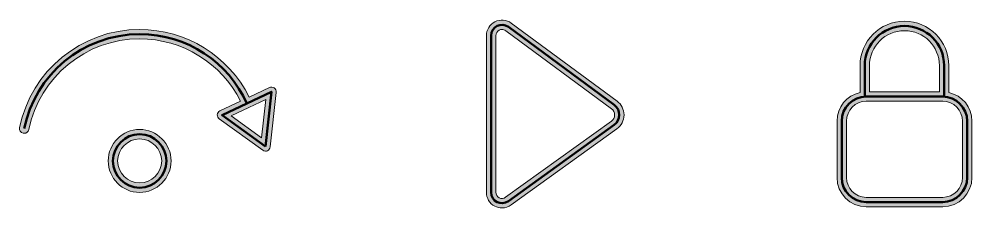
# Model space of a CAD drawing. Header units: inches. Extents: x 26 to 76.6, y 47.5 to 57.5.
import ezdxf

# ---------------------------------------------------------------- set-up
doc = ezdxf.new("R2010")
doc.units = ezdxf.units.IN
doc.header["$MEASUREMENT"] = 0
doc.layers.add('contour', color=7, linetype='Continuous')

# ---------------------------------------------------------------- blocks, each defined once
blk = doc.blocks.new('block 3')
at = {"color": 7, "lineweight": 50}
blk.add_lwpolyline([(39.105, 50.79), (39.422, 53.683), (36.805, 52.445), (39.105, 50.79)], dxfattribs=at)
for points, knots in [([(26.315, 51.735), (26.892, 54.588), (29.413, 56.736), (32.436, 56.736), (34.965, 56.736), (37.144, 55.232), (38.125, 53.07)], [0, 0, 0, 0, 1, 1, 1, 2, 2, 2, 2]), ([(33.854, 50.018), (33.854, 50.801), (33.219, 51.436), (32.436, 51.436), (31.653, 51.436), (31.019, 50.801), (31.019, 50.018), (31.019, 49.235), (31.653, 48.601), (32.436, 48.601), (33.219, 48.601), (33.854, 49.235), (33.854, 50.018)], [0, 0, 0, 0, 1, 1, 1, 2, 2, 2, 3, 3, 3, 4, 4, 4, 4])]:
    blk.add_open_spline(points, degree=3, knots=knots, dxfattribs=at)
blk = doc.blocks.new('block 4')
at = {"color": 7, "lineweight": 50}
for points, knots in [([(70.885, 53.43), (70.885, 53.43), (70.885, 55.068), (70.885, 55.068), (70.885, 56.23), (71.827, 57.172), (72.989, 57.172), (72.989, 57.172), (72.989, 57.172), (72.989, 57.172), (74.15, 57.172), (75.092, 56.23), (75.092, 55.068), (75.092, 55.068), (75.092, 53.43), (75.092, 53.43)], [0, 0, 0, 0, 1, 1, 1, 2, 2, 2, 3, 3, 3, 4, 4, 4, 5, 5, 5, 5]), ([(75.015, 47.841), (75.015, 47.841), (70.962, 47.841), (70.962, 47.841), (70.247, 47.841), (69.662, 48.426), (69.662, 49.141), (69.662, 49.141), (69.662, 52.13), (69.662, 52.13), (69.662, 52.845), (70.247, 53.43), (70.962, 53.43), (70.962, 53.43), (75.015, 53.43), (75.015, 53.43), (75.73, 53.43), (76.315, 52.845), (76.315, 52.13), (76.315, 52.13), (76.315, 49.141), (76.315, 49.141), (76.315, 48.426), (75.73, 47.841), (75.015, 47.841)], [0, 0, 0, 0, 1, 1, 1, 2, 2, 2, 3, 3, 3, 4, 4, 4, 5, 5, 5, 6, 6, 6, 7, 7, 7, 8, 8, 8, 8])]:
    blk.add_open_spline(points, degree=3, knots=knots, dxfattribs=at)
blk = doc.blocks.new('block 2')
at = {"color": 7, "lineweight": 50}
blk.add_open_spline([(57.602, 52.986), (57.602, 52.986), (51.992, 57.12), (51.992, 57.12), (51.61, 57.401), (51.071, 57.129), (51.071, 56.654), (51.071, 56.654), (51.071, 48.359), (51.071, 48.359), (51.071, 47.887), (51.604, 47.614), (51.987, 47.889), (51.987, 47.889), (57.596, 51.928), (57.596, 51.928), (57.957, 52.187), (57.96, 52.723), (57.602, 52.986)], degree=3, knots=[0, 0, 0, 0, 1, 1, 1, 2, 2, 2, 3, 3, 3, 4, 4, 4, 5, 5, 5, 6, 6, 6, 6], dxfattribs=at)
for name in ['block 4', 'block 3']:
    blk.add_blockref(name, (0, 0))
blk = doc.blocks.new('block 6')
at = {"layer": 'contour'}
h = blk.add_hatch(color=7, dxfattribs=at)
h.dxf.hatch_style = 2
edge = h.paths.add_edge_path()
edge.add_spline(control_points=[(39.568, 53.887), (39.493, 53.94), (39.398, 53.947), (39.314, 53.908), (39.314, 53.908), (38.245, 53.404), (38.245, 53.404), (37.147, 55.587), (34.893, 56.984), (32.434, 56.984), (29.358, 56.984), (26.681, 54.797), (26.07, 51.784), (26.042, 51.65), (26.13, 51.516), (26.264, 51.491), (26.282, 51.488), (26.3, 51.484), (26.317, 51.484), (26.434, 51.484), (26.536, 51.566), (26.561, 51.685), (27.122, 54.465), (29.595, 56.487), (32.434, 56.487), (34.703, 56.487), (36.777, 55.199), (37.79, 53.188), (37.79, 53.188), (36.696, 52.67), (36.696, 52.67), (36.618, 52.634), (36.562, 52.557), (36.555, 52.469), (36.548, 52.38), (36.587, 52.296), (36.657, 52.243), (36.657, 52.243), (38.961, 50.588), (38.961, 50.588), (39.003, 50.557), (39.053, 50.539), (39.105, 50.539), (39.141, 50.539), (39.176, 50.546), (39.208, 50.56), (39.289, 50.599), (39.345, 50.673), (39.352, 50.761), (39.352, 50.761), (39.67, 53.654), (39.67, 53.654), (39.68, 53.746), (39.642, 53.834), (39.568, 53.887)], knot_values=[0, 0, 0, 0, 1, 1, 1, 2, 2, 2, 3, 3, 3, 4, 4, 4, 5, 5, 5, 6, 6, 6, 7, 7, 7, 8, 8, 8, 9, 9, 9, 10, 10, 10, 11, 11, 11, 12, 12, 12, 13, 13, 13, 14, 14, 14, 15, 15, 15, 16, 16, 16, 17, 17, 17, 18, 18, 18, 18], degree=3, periodic=1)
h.paths.add_polyline_path([(38.904, 51.245), (37.296, 52.402), (38.227, 52.843), (39.123, 53.266)])
h = blk.add_hatch(color=7, dxfattribs=at)
h.dxf.hatch_style = 2
edge = h.paths.add_edge_path()
edge.add_spline(control_points=[(32.436, 48.351), (31.517, 48.351), (30.769, 49.099), (30.769, 50.018), (30.769, 50.938), (31.517, 51.686), (32.436, 51.686), (33.356, 51.686), (34.104, 50.938), (34.104, 50.018), (34.104, 49.099), (33.356, 48.351), (32.436, 48.351)], knot_values=[0, 0, 0, 0, 1, 1, 1, 2, 2, 2, 3, 3, 3, 4, 4, 4, 4], degree=3, periodic=1)
edge = h.paths.add_edge_path()
edge.add_spline(control_points=[(32.436, 51.186), (31.792, 51.186), (31.269, 50.662), (31.269, 50.018), (31.269, 49.374), (31.792, 48.851), (32.436, 48.851), (33.08, 48.851), (33.604, 49.374), (33.604, 50.018), (33.604, 50.662), (33.08, 51.186), (32.436, 51.186)], knot_values=[0, 0, 0, 0, 1, 1, 1, 2, 2, 2, 3, 3, 3, 4, 4, 4, 4], degree=3, periodic=1)
at = {"layer": 'contour', "lineweight": 0}
blk.add_lwpolyline([(38.904, 51.245), (37.296, 52.402), (38.227, 52.843), (39.123, 53.266), (38.904, 51.245)], dxfattribs=at)
for points, knots in [([(39.568, 53.887), (39.493, 53.94), (39.398, 53.947), (39.314, 53.908), (39.314, 53.908), (38.245, 53.404), (38.245, 53.404), (37.147, 55.587), (34.893, 56.984), (32.434, 56.984), (29.358, 56.984), (26.681, 54.797), (26.07, 51.784), (26.042, 51.65), (26.13, 51.516), (26.264, 51.491), (26.282, 51.488), (26.3, 51.484), (26.317, 51.484), (26.434, 51.484), (26.536, 51.566), (26.561, 51.685), (27.122, 54.465), (29.595, 56.487), (32.434, 56.487), (34.703, 56.487), (36.777, 55.199), (37.79, 53.188), (37.79, 53.188), (36.696, 52.67), (36.696, 52.67), (36.618, 52.634), (36.562, 52.557), (36.555, 52.469), (36.548, 52.38), (36.587, 52.296), (36.657, 52.243), (36.657, 52.243), (38.961, 50.588), (38.961, 50.588), (39.003, 50.557), (39.053, 50.539), (39.105, 50.539), (39.141, 50.539), (39.176, 50.546), (39.208, 50.56), (39.289, 50.599), (39.345, 50.673), (39.352, 50.761), (39.352, 50.761), (39.67, 53.654), (39.67, 53.654), (39.68, 53.746), (39.642, 53.834), (39.568, 53.887)], [0, 0, 0, 0, 1, 1, 1, 2, 2, 2, 3, 3, 3, 4, 4, 4, 5, 5, 5, 6, 6, 6, 7, 7, 7, 8, 8, 8, 9, 9, 9, 10, 10, 10, 11, 11, 11, 12, 12, 12, 13, 13, 13, 14, 14, 14, 15, 15, 15, 16, 16, 16, 17, 17, 17, 18, 18, 18, 18]), ([(32.436, 48.351), (31.517, 48.351), (30.769, 49.099), (30.769, 50.018), (30.769, 50.938), (31.517, 51.686), (32.436, 51.686), (33.356, 51.686), (34.104, 50.938), (34.104, 50.018), (34.104, 49.099), (33.356, 48.351), (32.436, 48.351)], [0, 0, 0, 0, 1, 1, 1, 2, 2, 2, 3, 3, 3, 4, 4, 4, 4]), ([(32.436, 51.186), (31.792, 51.186), (31.269, 50.662), (31.269, 50.018), (31.269, 49.374), (31.792, 48.851), (32.436, 48.851), (33.08, 48.851), (33.604, 49.374), (33.604, 50.018), (33.604, 50.662), (33.08, 51.186), (32.436, 51.186)], [0, 0, 0, 0, 1, 1, 1, 2, 2, 2, 3, 3, 3, 4, 4, 4, 4])]:
    blk.add_open_spline(points, degree=3, knots=knots, dxfattribs=at)
blk = doc.blocks.new('block 7')
at = {"layer": 'contour'}
h = blk.add_hatch(color=7, dxfattribs=at)
h.dxf.hatch_style = 2
edge = h.paths.add_edge_path()
edge.add_spline(control_points=[(75.343, 53.643), (75.343, 53.643), (75.343, 55.069), (75.343, 55.069), (75.343, 56.367), (74.288, 57.422), (72.99, 57.422), (71.691, 57.422), (70.633, 56.367), (70.633, 55.069), (70.633, 55.069), (70.633, 53.643), (70.633, 53.643), (69.935, 53.492), (69.413, 52.871), (69.413, 52.13), (69.413, 52.13), (69.413, 49.142), (69.413, 49.142), (69.413, 48.288), (70.108, 47.59), (70.961, 47.59), (70.961, 47.59), (75.015, 47.59), (75.015, 47.59), (75.868, 47.59), (76.567, 48.288), (76.567, 49.142), (76.567, 49.142), (76.567, 52.13), (76.567, 52.13), (76.567, 52.871), (76.041, 53.492), (75.343, 53.643)], knot_values=[0, 0, 0, 0, 1, 1, 1, 2, 2, 2, 3, 3, 3, 4, 4, 4, 5, 5, 5, 6, 6, 6, 7, 7, 7, 8, 8, 8, 9, 9, 9, 10, 10, 10, 11, 11, 11, 11], degree=3, periodic=1)
edge = h.paths.add_edge_path()
edge.add_spline(control_points=[(71.134, 55.069), (71.134, 56.092), (71.967, 56.921), (72.99, 56.921), (74.009, 56.921), (74.842, 56.092), (74.842, 55.069), (74.842, 55.069), (74.842, 53.679), (74.842, 53.679), (74.842, 53.679), (71.134, 53.679), (71.134, 53.679), (71.134, 53.679), (71.134, 55.069), (71.134, 55.069)], knot_values=[0, 0, 0, 0, 1, 1, 1, 2, 2, 2, 3, 3, 3, 4, 4, 4, 5, 5, 5, 5], degree=3, periodic=1)
edge = h.paths.add_edge_path()
edge.add_spline(control_points=[(76.066, 49.142), (76.066, 48.563), (75.593, 48.091), (75.015, 48.091), (75.015, 48.091), (70.961, 48.091), (70.961, 48.091), (70.383, 48.091), (69.913, 48.563), (69.913, 49.142), (69.913, 49.142), (69.913, 52.13), (69.913, 52.13), (69.913, 52.709), (70.383, 53.181), (70.961, 53.181), (70.961, 53.181), (75.015, 53.181), (75.015, 53.181), (75.593, 53.181), (76.066, 52.709), (76.066, 52.13), (76.066, 52.13), (76.066, 49.142), (76.066, 49.142)], knot_values=[0, 0, 0, 0, 1, 1, 1, 2, 2, 2, 3, 3, 3, 4, 4, 4, 5, 5, 5, 6, 6, 6, 7, 7, 7, 8, 8, 8, 8], degree=3, periodic=1)
at = {"layer": 'contour', "lineweight": 0}
for points, knots in [([(75.343, 53.643), (75.343, 53.643), (75.343, 55.069), (75.343, 55.069), (75.343, 56.367), (74.288, 57.422), (72.99, 57.422), (71.691, 57.422), (70.633, 56.367), (70.633, 55.069), (70.633, 55.069), (70.633, 53.643), (70.633, 53.643), (69.935, 53.492), (69.413, 52.871), (69.413, 52.13), (69.413, 52.13), (69.413, 49.142), (69.413, 49.142), (69.413, 48.288), (70.108, 47.59), (70.961, 47.59), (70.961, 47.59), (75.015, 47.59), (75.015, 47.59), (75.868, 47.59), (76.567, 48.288), (76.567, 49.142), (76.567, 49.142), (76.567, 52.13), (76.567, 52.13), (76.567, 52.871), (76.041, 53.492), (75.343, 53.643)], [0, 0, 0, 0, 1, 1, 1, 2, 2, 2, 3, 3, 3, 4, 4, 4, 5, 5, 5, 6, 6, 6, 7, 7, 7, 8, 8, 8, 9, 9, 9, 10, 10, 10, 11, 11, 11, 11]), ([(71.134, 55.069), (71.134, 56.092), (71.967, 56.921), (72.99, 56.921), (74.009, 56.921), (74.842, 56.092), (74.842, 55.069), (74.842, 55.069), (74.842, 53.679), (74.842, 53.679), (74.842, 53.679), (71.134, 53.679), (71.134, 53.679), (71.134, 53.679), (71.134, 55.069), (71.134, 55.069)], [0, 0, 0, 0, 1, 1, 1, 2, 2, 2, 3, 3, 3, 4, 4, 4, 5, 5, 5, 5]), ([(76.066, 49.142), (76.066, 48.563), (75.593, 48.091), (75.015, 48.091), (75.015, 48.091), (70.961, 48.091), (70.961, 48.091), (70.383, 48.091), (69.913, 48.563), (69.913, 49.142), (69.913, 49.142), (69.913, 52.13), (69.913, 52.13), (69.913, 52.709), (70.383, 53.181), (70.961, 53.181), (70.961, 53.181), (75.015, 53.181), (75.015, 53.181), (75.593, 53.181), (76.066, 52.709), (76.066, 52.13), (76.066, 52.13), (76.066, 49.142), (76.066, 49.142)], [0, 0, 0, 0, 1, 1, 1, 2, 2, 2, 3, 3, 3, 4, 4, 4, 5, 5, 5, 6, 6, 6, 7, 7, 7, 8, 8, 8, 8])]:
    blk.add_open_spline(points, degree=3, knots=knots, dxfattribs=at)
blk = doc.blocks.new('block 5')
at = {"layer": 'contour'}
h = blk.add_hatch(color=7, dxfattribs=at)
h.dxf.hatch_style = 2
edge = h.paths.add_edge_path()
edge.add_spline(control_points=[(51.649, 47.53), (51.52, 47.53), (51.391, 47.56), (51.271, 47.622), (50.993, 47.764), (50.82, 48.046), (50.82, 48.359), (50.82, 48.359), (50.82, 56.654), (50.82, 56.654), (50.82, 56.969), (50.995, 57.252), (51.275, 57.394), (51.555, 57.535), (51.887, 57.508), (52.14, 57.321), (52.14, 57.321), (57.75, 53.187), (57.75, 53.187), (57.75, 53.187), (57.75, 53.187), (57.75, 53.187), (57.986, 53.014), (58.12, 52.746), (58.118, 52.454), (58.117, 52.161), (57.98, 51.896), (57.742, 51.725), (57.742, 51.725), (52.133, 47.687), (52.133, 47.687), (51.989, 47.583), (51.819, 47.53), (51.649, 47.53)], knot_values=[0, 0, 0, 0, 1, 1, 1, 2, 2, 2, 3, 3, 3, 4, 4, 4, 5, 5, 5, 6, 6, 6, 7, 7, 7, 8, 8, 8, 9, 9, 9, 10, 10, 10, 11, 11, 11, 11], degree=3, periodic=1)
edge = h.paths.add_edge_path()
edge.add_spline(control_points=[(51.65, 56.984), (51.6, 56.984), (51.549, 56.972), (51.501, 56.947), (51.388, 56.89), (51.321, 56.781), (51.321, 56.654), (51.321, 56.654), (51.321, 48.359), (51.321, 48.359), (51.321, 48.233), (51.387, 48.124), (51.499, 48.067), (51.612, 48.008), (51.739, 48.019), (51.841, 48.092), (51.841, 48.092), (57.45, 52.13), (57.45, 52.13), (57.557, 52.207), (57.618, 52.326), (57.619, 52.457), (57.619, 52.588), (57.559, 52.707), (57.454, 52.785), (57.454, 52.785), (57.454, 52.785), (57.454, 52.785), (57.454, 52.785), (51.844, 56.919), (51.844, 56.919), (51.785, 56.962), (51.718, 56.984), (51.65, 56.984)], knot_values=[0, 0, 0, 0, 1, 1, 1, 2, 2, 2, 3, 3, 3, 4, 4, 4, 5, 5, 5, 6, 6, 6, 7, 7, 7, 8, 8, 8, 9, 9, 9, 10, 10, 10, 11, 11, 11, 11], degree=3, periodic=1)
at = {"layer": 'contour', "lineweight": 0}
for points in [[(51.649, 47.53), (51.52, 47.53), (51.391, 47.56), (51.271, 47.622), (50.993, 47.764), (50.82, 48.046), (50.82, 48.359), (50.82, 48.359), (50.82, 56.654), (50.82, 56.654), (50.82, 56.969), (50.995, 57.252), (51.275, 57.394), (51.555, 57.535), (51.887, 57.508), (52.14, 57.321), (52.14, 57.321), (57.75, 53.187), (57.75, 53.187), (57.75, 53.187), (57.75, 53.187), (57.75, 53.187), (57.986, 53.014), (58.12, 52.746), (58.118, 52.454), (58.117, 52.161), (57.98, 51.896), (57.742, 51.725), (57.742, 51.725), (52.133, 47.687), (52.133, 47.687), (51.989, 47.583), (51.819, 47.53), (51.649, 47.53)], [(51.65, 56.984), (51.6, 56.984), (51.549, 56.972), (51.501, 56.947), (51.388, 56.89), (51.321, 56.781), (51.321, 56.654), (51.321, 56.654), (51.321, 48.359), (51.321, 48.359), (51.321, 48.233), (51.387, 48.124), (51.499, 48.067), (51.612, 48.008), (51.739, 48.019), (51.841, 48.092), (51.841, 48.092), (57.45, 52.13), (57.45, 52.13), (57.557, 52.207), (57.618, 52.326), (57.619, 52.457), (57.619, 52.588), (57.559, 52.707), (57.454, 52.785), (57.454, 52.785), (57.454, 52.785), (57.454, 52.785), (57.454, 52.785), (51.844, 56.919), (51.844, 56.919), (51.785, 56.962), (51.718, 56.984), (51.65, 56.984)]]:
    blk.add_open_spline(points, degree=3, knots=[0, 0, 0, 0, 1, 1, 1, 2, 2, 2, 3, 3, 3, 4, 4, 4, 5, 5, 5, 6, 6, 6, 7, 7, 7, 8, 8, 8, 9, 9, 9, 10, 10, 10, 11, 11, 11, 11], dxfattribs=at)
at = {"layer": 'contour'}
for name in ['block 7', 'block 6']:
    blk.add_blockref(name, (0, 0), dxfattribs=at)

msp = doc.modelspace()

# ---------------------------------------------------------------- block references
msp.add_blockref('block 2', (0, 0))
at = {"layer": 'contour'}
msp.add_blockref('block 5', (0, 0), dxfattribs=at)

doc.saveas('drawing.dxf')
